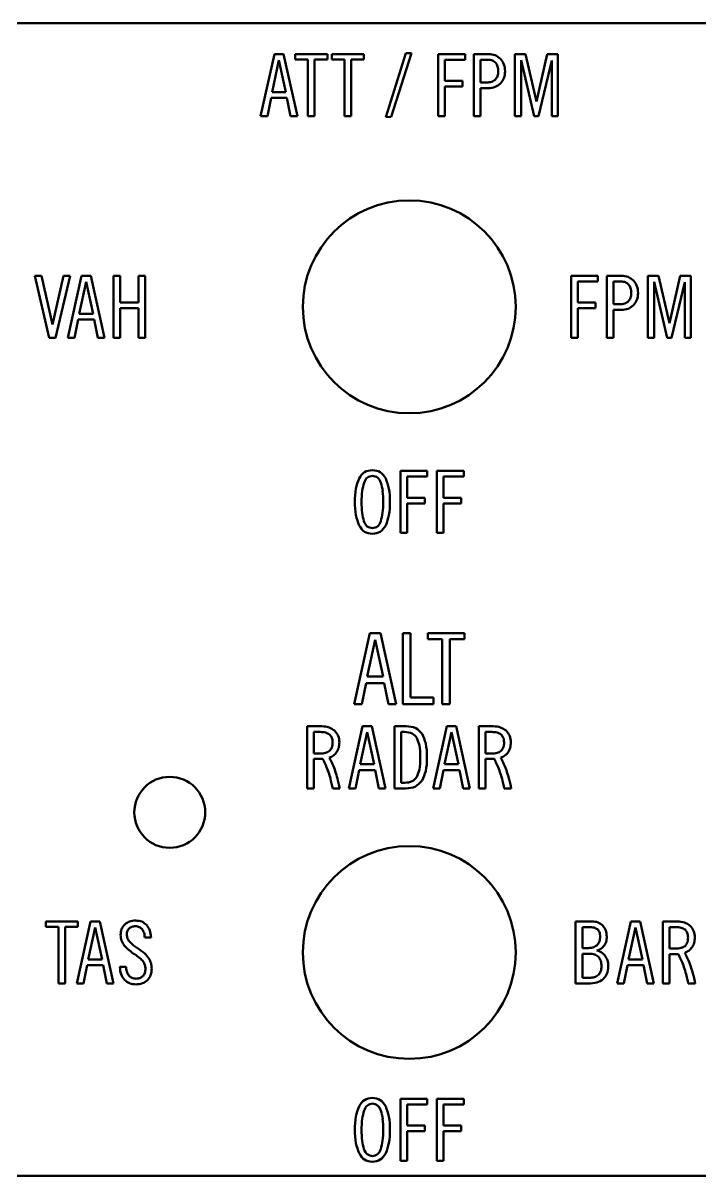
# Model space of a CAD drawing. Header units: millimetres. Extents: x 147 to 290, y 136 to 201.
# Drawn here: x 182.3 to 220.4, y 136.2 to 201.2 of the extents above; entities that cross this region are included whole.
import ezdxf

# ---------------------------------------------------------------- set-up
doc = ezdxf.new("R2010")
doc.units = ezdxf.units.MM
doc.header["$LTSCALE"] = 0.75
doc.layers.add('Visible', color=7, linetype='Continuous', lineweight=50)

msp = doc.modelspace()

# ---------------------------------------------------------------- linework, layer by layer
at = {"layer": 'Visible'}
for p, q in [((279.05, 201.23), (157.55, 201.23)), ((195.673, 195.98), (196.444, 199.48)), ((196.706, 199.145), (196.313, 197.337)), ((196.444, 199.48), (196.967, 199.48)), ((197.098, 197.337), (196.706, 199.145)), ((196.967, 199.48), (197.743, 195.98)), ((197.624, 199.48), (199.432, 199.48)), ((197.624, 199.184), (197.624, 199.48)), ((198.337, 199.184), (197.624, 199.184)), ((198.337, 195.98), (198.337, 199.184)), ((199.432, 199.184), (198.715, 199.184)), ((198.715, 199.184), (198.715, 195.98)), ((199.432, 199.48), (199.432, 199.184)), ((199.677, 199.48), (201.485, 199.48)), ((199.677, 199.184), (199.677, 199.48)), ((200.39, 199.184), (199.677, 199.184)), ((200.39, 195.98), (200.39, 199.184)), ((201.485, 199.184), (200.768, 199.184)), ((200.768, 199.184), (200.768, 195.98)), ((201.485, 199.48), (201.485, 199.184)), ((202.721, 195.932), (203.851, 199.528)), ((204.166, 199.533), (203.037, 195.936)), ((203.851, 199.528), (204.166, 199.533)), ((205.683, 199.48), (207.191, 199.48)), ((205.683, 195.98), (205.683, 199.48)), ((207.191, 199.16), (206.061, 199.16)), ((206.061, 199.16), (206.061, 197.968)), ((207.191, 199.48), (207.191, 199.16)), ((207.688, 195.98), (207.688, 199.48)), ((207.688, 199.48), (208.502, 199.48)), ((208.066, 199.16), (208.066, 197.88)), ((208.493, 199.16), (208.066, 199.16)), ((210.007, 195.98), (210.007, 199.48)), ((210.007, 199.48), (210.609, 199.48)), ((211.093, 195.98), (210.356, 199.131)), ((210.356, 199.131), (210.356, 195.98)), ((210.609, 199.48), (211.224, 196.814)), ((211.224, 196.814), (211.825, 199.48)), ((212.077, 199.126), (211.341, 195.98)), ((211.825, 199.48), (212.426, 199.48)), ((212.077, 195.98), (212.077, 199.126)), ((212.426, 199.48), (212.426, 195.98)), ((206.061, 197.968), (207.046, 197.968)), ((207.05, 197.648), (206.061, 197.648)), ((206.061, 197.648), (206.061, 195.98)), ((207.046, 197.968), (207.05, 197.648)), ((208.066, 197.88), (208.415, 197.88)), ((196.26, 197.017), (196.051, 195.98)), ((197.152, 197.017), (196.26, 197.017)), ((196.313, 197.337), (197.098, 197.337)), ((197.36, 195.98), (197.152, 197.017)), ((208.512, 197.56), (208.066, 197.56)), ((208.066, 197.56), (208.066, 195.98)), ((196.051, 195.98), (195.673, 195.98)), ((197.743, 195.98), (197.36, 195.98)), ((198.715, 195.98), (198.337, 195.98)), ((200.768, 195.98), (200.39, 195.98)), ((203.037, 195.936), (202.721, 195.932)), ((206.061, 195.98), (205.683, 195.98)), ((208.066, 195.98), (207.688, 195.98)), ((210.356, 195.98), (210.007, 195.98)), ((211.341, 195.98), (211.093, 195.98)), ((212.426, 195.98), (212.077, 195.98)), ((183.759, 183.48), (182.935, 186.98)), ((182.935, 186.98), (183.313, 186.98)), ((183.313, 186.98), (183.934, 184.231)), ((183.934, 184.231), (184.554, 186.98)), ((184.937, 186.98), (184.108, 183.48)), ((184.554, 186.98), (184.937, 186.98)), ((184.809, 183.48), (185.579, 186.98)), ((185.841, 186.645), (185.449, 184.837)), ((185.579, 186.98), (186.103, 186.98)), ((186.234, 184.837), (185.841, 186.645)), ((186.103, 186.98), (186.879, 183.48)), ((187.376, 183.48), (187.376, 186.98)), ((187.376, 186.98), (187.754, 186.98)), ((187.754, 186.98), (187.754, 185.472)), ((188.781, 185.468), (188.786, 186.98)), ((188.786, 186.98), (189.164, 186.98)), ((189.164, 186.98), (189.164, 183.48)), ((213.178, 186.98), (214.686, 186.98)), ((213.178, 183.48), (213.178, 186.98)), ((214.686, 186.66), (213.556, 186.66)), ((213.556, 186.66), (213.556, 185.468)), ((214.686, 186.98), (214.686, 186.66)), ((215.183, 183.48), (215.183, 186.98)), ((215.183, 186.98), (215.997, 186.98)), ((215.561, 186.66), (215.561, 185.38)), ((215.987, 186.66), (215.561, 186.66)), ((217.502, 183.48), (217.502, 186.98)), ((217.502, 186.98), (218.103, 186.98)), ((218.588, 183.48), (217.851, 186.631)), ((217.851, 186.631), (217.851, 183.48)), ((218.103, 186.98), (218.719, 184.314)), ((218.719, 184.314), (219.32, 186.98)), ((219.572, 186.626), (218.835, 183.48)), ((219.32, 186.98), (219.921, 186.98)), ((219.572, 183.48), (219.572, 186.626)), ((219.921, 186.98), (219.921, 183.48)), ((187.754, 185.472), (188.781, 185.468)), ((213.556, 185.468), (214.54, 185.468)), ((214.54, 185.468), (214.545, 185.148)), ((215.561, 185.38), (215.91, 185.38)), ((185.449, 184.837), (186.234, 184.837)), ((187.758, 185.148), (187.754, 183.48)), ((188.786, 185.148), (187.758, 185.148)), ((188.786, 183.48), (188.786, 185.148)), ((214.545, 185.148), (213.556, 185.148)), ((213.556, 185.148), (213.556, 183.48)), ((216.007, 185.06), (215.561, 185.06)), ((215.561, 185.06), (215.561, 183.48)), ((185.395, 184.517), (185.187, 183.48)), ((186.287, 184.517), (185.395, 184.517)), ((186.496, 183.48), (186.287, 184.517)), ((184.108, 183.48), (183.759, 183.48)), ((185.187, 183.48), (184.809, 183.48)), ((186.879, 183.48), (186.496, 183.48)), ((187.754, 183.48), (187.376, 183.48)), ((189.164, 183.48), (188.786, 183.48)), ((213.556, 183.48), (213.178, 183.48)), ((215.561, 183.48), (215.183, 183.48)), ((217.851, 183.48), (217.502, 183.48)), ((218.835, 183.48), (218.588, 183.48)), ((219.921, 183.48), (219.572, 183.48)), ((203.555, 175.98), (205.063, 175.98)), ((203.555, 172.48), (203.555, 175.98)), ((205.063, 175.66), (203.933, 175.66)), ((203.933, 175.66), (203.933, 174.468)), ((205.063, 175.98), (205.063, 175.66)), ((205.608, 175.98), (207.116, 175.98)), ((205.608, 172.48), (205.608, 175.98)), ((207.116, 175.66), (205.986, 175.66)), ((205.986, 175.66), (205.986, 174.468)), ((207.116, 175.98), (207.116, 175.66)), ((203.933, 174.468), (204.917, 174.468)), ((204.917, 174.468), (204.922, 174.148)), ((205.986, 174.468), (206.97, 174.468)), ((206.97, 174.468), (206.975, 174.148)), ((204.922, 174.148), (203.933, 174.148)), ((203.933, 174.148), (203.933, 172.48)), ((206.975, 174.148), (205.986, 174.148)), ((205.986, 174.148), (205.986, 172.48)), ((203.933, 172.48), (203.555, 172.48)), ((205.986, 172.48), (205.608, 172.48)), ((200.942, 162.83), (201.823, 166.83)), ((202.122, 166.448), (201.673, 164.381)), ((201.823, 166.83), (202.421, 166.83)), ((202.57, 164.381), (202.122, 166.448)), ((202.421, 166.83), (203.307, 162.83)), ((203.684, 162.83), (203.684, 166.83)), ((203.684, 166.83), (204.116, 166.83)), ((204.116, 166.83), (204.116, 163.196)), ((205.091, 166.83), (207.158, 166.83)), ((205.091, 166.492), (205.091, 166.83)), ((205.906, 166.492), (205.091, 166.492)), ((205.906, 162.83), (205.906, 166.492)), ((207.158, 166.492), (206.338, 166.492)), ((206.338, 166.492), (206.338, 162.83)), ((207.158, 166.83), (207.158, 166.492)), ((201.612, 164.016), (201.374, 162.83)), ((202.631, 164.016), (201.612, 164.016)), ((201.673, 164.381), (202.57, 164.381)), ((202.87, 162.83), (202.631, 164.016)), ((204.116, 163.196), (205.418, 163.196)), ((205.418, 163.196), (205.418, 162.83)), ((201.374, 162.83), (200.942, 162.83)), ((203.307, 162.83), (202.87, 162.83)), ((205.418, 162.83), (203.684, 162.83)), ((206.338, 162.83), (205.906, 162.83)), ((198.3, 158.08), (198.3, 161.58)), ((198.3, 161.58), (199.12, 161.58)), ((198.679, 161.26), (198.679, 160.048)), ((199.028, 161.26), (198.679, 161.26)), ((200.644, 158.08), (201.415, 161.58)), ((201.677, 161.245), (201.284, 159.437)), ((201.415, 161.58), (201.939, 161.58)), ((202.069, 159.437), (201.677, 161.245)), ((201.939, 161.58), (202.714, 158.08)), ((203.211, 158.08), (203.211, 161.58)), ((203.211, 161.58), (203.87, 161.58)), ((203.589, 161.26), (203.589, 158.4)), ((203.783, 161.26), (203.589, 161.26)), ((205.4, 158.08), (206.171, 161.58)), ((206.432, 161.245), (206.04, 159.437)), ((206.171, 161.58), (206.694, 161.58)), ((206.825, 159.437), (206.432, 161.245)), ((206.694, 161.58), (207.47, 158.08)), ((207.967, 158.08), (207.967, 161.58)), ((207.967, 161.58), (208.786, 161.58)), ((208.345, 161.26), (208.345, 160.048)), ((208.694, 161.26), (208.345, 161.26)), ((198.679, 160.048), (199.008, 160.048)), ((208.345, 160.048), (208.674, 160.048)), ((199.173, 159.738), (198.679, 159.743)), ((198.679, 159.743), (198.679, 158.08)), ((199.197, 159.692), (199.173, 159.738)), ((199.541, 159.815), (199.566, 159.767)), ((201.284, 159.437), (202.069, 159.437)), ((204.665, 159.752), (204.665, 159.883)), ((205.043, 159.864), (205.043, 159.786)), ((206.04, 159.437), (206.825, 159.437)), ((208.839, 159.738), (208.345, 159.743)), ((208.345, 159.743), (208.345, 158.08)), ((208.863, 159.692), (208.839, 159.738)), ((209.208, 159.815), (209.232, 159.767)), ((201.231, 159.117), (201.022, 158.08)), ((202.123, 159.117), (201.231, 159.117)), ((202.331, 158.08), (202.123, 159.117)), ((205.986, 159.117), (205.778, 158.08)), ((206.878, 159.117), (205.986, 159.117)), ((207.087, 158.08), (206.878, 159.117)), ((198.679, 158.08), (198.3, 158.08)), ((199.735, 158.08), (199.709, 158.204)), ((200.133, 158.08), (199.735, 158.08)), ((200.104, 158.211), (200.133, 158.08)), ((201.022, 158.08), (200.644, 158.08)), ((202.714, 158.08), (202.331, 158.08)), ((203.841, 158.08), (203.211, 158.08)), ((203.589, 158.4), (203.778, 158.4)), ((205.778, 158.08), (205.4, 158.08)), ((207.47, 158.08), (207.087, 158.08)), ((208.345, 158.08), (207.967, 158.08)), ((209.402, 158.08), (209.375, 158.204)), ((209.799, 158.08), (209.402, 158.08)), ((209.77, 158.211), (209.799, 158.08)), ((183.568, 150.58), (185.377, 150.58)), ((183.568, 150.284), (183.568, 150.58)), ((184.281, 150.284), (183.568, 150.284)), ((184.281, 147.08), (184.281, 150.284)), ((185.377, 150.284), (184.659, 150.284)), ((184.659, 150.284), (184.659, 147.08)), ((185.316, 147.08), (186.087, 150.58)), ((185.377, 150.58), (185.377, 150.284)), ((186.349, 150.245), (185.956, 148.437)), ((186.087, 150.58), (186.61, 150.58)), ((186.741, 148.437), (186.349, 150.245)), ((186.61, 150.58), (187.386, 147.08)), ((213.426, 147.08), (213.426, 150.58)), ((213.426, 150.58), (214.347, 150.58)), ((213.804, 150.26), (213.804, 149.077)), ((214.182, 150.26), (213.804, 150.26)), ((215.77, 147.08), (216.541, 150.58)), ((216.803, 150.245), (216.41, 148.437)), ((216.541, 150.58), (217.064, 150.58)), ((217.195, 148.437), (216.803, 150.245)), ((217.064, 150.58), (217.84, 147.08)), ((218.337, 147.08), (218.337, 150.58)), ((218.337, 150.58), (219.156, 150.58)), ((218.715, 150.26), (218.715, 149.048)), ((219.064, 150.26), (218.715, 150.26)), ((189.492, 149.678), (189.138, 149.678)), ((213.804, 149.077), (214.061, 149.077)), ((218.715, 149.048), (219.045, 149.048)), ((185.956, 148.437), (186.741, 148.437)), ((213.804, 148.757), (213.804, 147.4)), ((214.182, 148.757), (213.804, 148.757)), ((216.41, 148.437), (217.195, 148.437)), ((219.21, 148.738), (218.715, 148.743)), ((218.715, 148.743), (218.715, 147.08)), ((219.234, 148.692), (219.21, 148.738)), ((219.578, 148.815), (219.602, 148.767)), ((185.903, 148.117), (185.694, 147.08)), ((186.795, 148.117), (185.903, 148.117)), ((187.003, 147.08), (186.795, 148.117)), ((187.737, 148.02), (188.086, 148.02)), ((216.357, 148.117), (216.148, 147.08)), ((217.249, 148.117), (216.357, 148.117)), ((217.457, 147.08), (217.249, 148.117)), ((184.659, 147.08), (184.281, 147.08)), ((185.694, 147.08), (185.316, 147.08)), ((187.386, 147.08), (187.003, 147.08)), ((214.139, 147.08), (213.426, 147.08)), ((213.804, 147.4), (214.192, 147.4)), ((216.148, 147.08), (215.77, 147.08)), ((217.84, 147.08), (217.457, 147.08)), ((218.715, 147.08), (218.337, 147.08)), ((219.772, 147.08), (219.745, 147.204)), ((220.169, 147.08), (219.772, 147.08)), ((220.14, 147.211), (220.169, 147.08)), ((203.555, 140.58), (205.063, 140.58)), ((203.555, 137.08), (203.555, 140.58)), ((205.063, 140.58), (205.063, 140.26)), ((205.608, 140.58), (207.116, 140.58)), ((205.608, 137.08), (205.608, 140.58)), ((207.116, 140.58), (207.116, 140.26)), ((205.063, 140.26), (203.933, 140.26)), ((203.933, 140.26), (203.933, 139.068)), ((207.116, 140.26), (205.986, 140.26)), ((205.986, 140.26), (205.986, 139.068)), ((203.933, 139.068), (204.917, 139.068)), ((204.922, 138.748), (203.933, 138.748)), ((203.933, 138.748), (203.933, 137.08)), ((204.917, 139.068), (204.922, 138.748)), ((205.986, 139.068), (206.97, 139.068)), ((206.975, 138.748), (205.986, 138.748)), ((205.986, 138.748), (205.986, 137.08)), ((206.97, 139.068), (206.975, 138.748)), ((203.933, 137.08), (203.555, 137.08)), ((205.986, 137.08), (205.608, 137.08)), ((157.55, 136.23), (279.05, 136.23))]:
    msp.add_line(p, q, dxfattribs=at)
at = {"layer": 'Visible', "extrusion": (0, 0, -1)}
for centre, radius in [((-204.05, 185.23), 6), ((-190.55, 156.73), 2), ((-204.05, 148.83), 6)]:
    msp.add_circle(centre, radius, dxfattribs=at)
at = {"layer": 'Visible'}
for centre, radius, start, end in [((200.186, 174.579), 2.379, 6.50127, 18.05293), ((197.592, 174.266), 4.991, 359.58742, 6.69757), ((196.881, 158.488), 2.61, 24.68317, 27.46766), ((208.149, 163.717), 9.812, 204.94883, 205.90483), ((196.162, 157.89), 3.516, 23.33042, 25.98146), ((196.05, 157.87), 3.627, 16.5721, 22.92157), ((190.826, 155.413), 9.764, 25.70736, 26.48338), ((197.523, 158.428), 2.423, 22.00427, 26.08425), ((195.602, 157.622), 4.506, 17.04586, 22.35138), ((206.546, 158.487), 2.612, 24.68436, 27.46671), ((217.813, 163.716), 9.81, 204.94863, 205.90484), ((205.829, 157.89), 3.515, 23.33004, 25.98185), ((205.716, 157.869), 3.627, 16.5725, 22.92134), ((200.503, 155.418), 9.753, 25.70689, 26.48384), ((207.189, 158.428), 2.422, 22.00354, 26.08481), ((205.269, 157.622), 4.505, 17.04556, 22.35153), ((191.478, 156.457), 8.413, 14.13624, 16.91198), ((192.308, 156.562), 7.966, 14.32424, 17.38736), ((201.143, 156.457), 8.414, 14.13632, 16.91182), ((201.975, 156.563), 7.964, 14.32393, 17.38767), ((189.919, 156.054), 10.023, 12.38671, 14.19489), ((188.745, 155.649), 11.644, 12.71251, 14.34413), ((199.59, 156.055), 10.018, 12.38641, 14.1954), ((198.417, 155.65), 11.638, 12.7121, 14.34453), ((189.949, 150.941), 2.607, 221.09836, 238.09014), ((189.906, 150.982), 2.239, 224.50865, 238.48997), ((187.029, 146.345), 2.839, 49.77984, 57.0939), ((188.074, 147.564), 1.233, 37.57383, 50.26441), ((216.918, 147.488), 2.61, 24.68289, 27.46697), ((228.195, 152.721), 9.822, 204.94971, 205.90469), ((216.2, 146.89), 3.516, 23.33008, 25.98172), ((216.087, 146.87), 3.627, 16.57226, 22.92141), ((210.852, 144.408), 9.776, 25.70792, 26.48305), ((217.559, 147.427), 2.424, 22.00475, 26.08416), ((215.638, 146.622), 4.506, 17.04621, 22.3509), ((211.514, 145.457), 8.414, 14.13632, 16.91182), ((212.343, 145.562), 7.968, 14.32455, 17.38705), ((209.955, 145.054), 10.023, 12.38663, 14.19476), ((208.776, 144.647), 11.65, 12.71296, 14.34367), ((200.186, 139.179), 2.379, 6.50126, 18.05294), ((197.592, 138.866), 4.991, 359.58753, 6.69746)]:
    msp.add_arc(centre, radius, start, end, dxfattribs=at)
for points, knots in [([(208.919, 198.99), (208.861, 199.04), (208.738, 199.144), (208.577, 199.154), (208.493, 199.16)], [-0.04699547, -0.04699547, -0.04699547, -0.04699547, -0.02460658, 0, 0, 0, 0]), ([(208.502, 199.48), (208.636, 199.471), (208.893, 199.454), (209.091, 199.291), (209.186, 199.213)], [-0.0750279, -0.0750279, -0.0750279, -0.0750279, -0.03579757, 0, 0, 0, 0]), ([(209.065, 198.52), (209.061, 198.612), (209.054, 198.782), (208.962, 198.925), (208.919, 198.99)], [-0.05001981, -0.05001981, -0.05001981, -0.05001981, -0.02299092, 0, 0, 0, 0]), ([(209.186, 199.213), (209.262, 199.113), (209.421, 198.905), (209.439, 198.642), (209.448, 198.506)], [-0.07696681, -0.07696681, -0.07696681, -0.07696681, -0.04004666, 0, 0, 0, 0]), ([(208.9, 198.035), (208.948, 198.1), (209.054, 198.243), (209.061, 198.422), (209.065, 198.52)], [-0.05226856, -0.05226856, -0.05226856, -0.05226856, -0.02865648, 0, 0, 0, 0]), ([(209.448, 198.506), (209.438, 198.374), (209.421, 198.121), (209.266, 197.919), (209.191, 197.822)], [-0.0744814, -0.0744814, -0.0744814, -0.0744814, -0.03600862, 0, 0, 0, 0]), ([(208.415, 197.88), (208.512, 197.884), (208.689, 197.89), (208.834, 197.99), (208.9, 198.035)], [-0.05183232, -0.05183232, -0.05183232, -0.05183232, -0.02344978, 0, 0, 0, 0]), ([(209.191, 197.822), (209.095, 197.746), (208.896, 197.588), (208.643, 197.57), (208.512, 197.56)], [-0.07427338, -0.07427338, -0.07427338, -0.07427338, -0.03837379, 0, 0, 0, 0]), ([(216.414, 186.49), (216.355, 186.54), (216.233, 186.644), (216.072, 186.654), (215.987, 186.66)], [-0.04699548, -0.04699548, -0.04699548, -0.04699548, -0.02460658, 0, 0, 0, 0]), ([(215.997, 186.98), (216.131, 186.971), (216.388, 186.954), (216.586, 186.791), (216.681, 186.713)], [-0.07502798, -0.07502798, -0.07502798, -0.07502798, -0.03579761, 0, 0, 0, 0]), ([(216.681, 186.713), (216.757, 186.613), (216.916, 186.405), (216.933, 186.142), (216.942, 186.006)], [-0.07696681, -0.07696681, -0.07696681, -0.07696681, -0.04004666, 0, 0, 0, 0]), ([(216.395, 185.535), (216.443, 185.6), (216.549, 185.743), (216.556, 185.922), (216.559, 186.02)], [-0.05226856, -0.05226856, -0.05226856, -0.05226856, -0.02865652, 0, 0, 0, 0]), ([(216.559, 186.02), (216.556, 186.112), (216.548, 186.282), (216.456, 186.425), (216.414, 186.49)], [-0.05001977, -0.05001977, -0.05001977, -0.05001977, -0.0229909, 0, 0, 0, 0]), ([(216.942, 186.006), (216.933, 185.874), (216.915, 185.621), (216.76, 185.419), (216.685, 185.322)], [-0.07448147, -0.07448147, -0.07448147, -0.07448147, -0.03600869, 0, 0, 0, 0]), ([(215.91, 185.38), (216.007, 185.384), (216.184, 185.39), (216.329, 185.49), (216.395, 185.535)], [-0.05183232, -0.05183232, -0.05183232, -0.05183232, -0.02344978, 0, 0, 0, 0]), ([(216.685, 185.322), (216.59, 185.246), (216.391, 185.088), (216.138, 185.07), (216.007, 185.06)], [-0.07427335, -0.07427335, -0.07427335, -0.07427335, -0.0383738, 0, 0, 0, 0]), ([(200.984, 174.23), (200.988, 174.484), (200.995, 174.938), (201.152, 175.362), (201.221, 175.549)], [-0.1348327, -0.1348327, -0.1348327, -0.1348327, -0.0592183, 0, 0, 0, 0]), ([(201.221, 175.549), (201.311, 175.689), (201.487, 175.965), (201.812, 176.007), (201.972, 176.028)], [-0.09334986, -0.09334986, -0.09334986, -0.09334986, -0.04606697, 0, 0, 0, 0]), ([(201.972, 175.709), (201.868, 175.688), (201.643, 175.644), (201.551, 175.43), (201.502, 175.316)], [-0.06492487, -0.06492487, -0.06492487, -0.06492487, -0.03480062, 0, 0, 0, 0]), ([(201.972, 176.028), (202.13, 176.007), (202.452, 175.964), (202.629, 175.692), (202.719, 175.553)], [-0.09253621, -0.09253621, -0.09253621, -0.09253621, -0.04708584, 0, 0, 0, 0]), ([(202.448, 175.316), (202.397, 175.43), (202.303, 175.643), (202.077, 175.688), (201.972, 175.709)], [-0.06523452, -0.06523452, -0.06523452, -0.06523452, -0.0302388, 0, 0, 0, 0]), ([(202.719, 175.553), (202.789, 175.364), (202.948, 174.938), (202.957, 174.483), (202.961, 174.23)], [-0.1353984, -0.1353984, -0.1353984, -0.1353984, -0.0752616, 0, 0, 0, 0]), ([(201.502, 175.316), (201.461, 175.16), (201.368, 174.804), (201.364, 174.437), (201.362, 174.23)], [-0.1098551, -0.1098551, -0.1098551, -0.1098551, -0.0616653, 0, 0, 0, 0]), ([(201.226, 172.907), (201.155, 173.096), (200.997, 173.522), (200.988, 173.977), (200.984, 174.23)], [-0.1353985, -0.1353985, -0.1353985, -0.1353985, -0.0752617, 0, 0, 0, 0]), ([(201.362, 174.23), (201.364, 174.022), (201.367, 173.654), (201.458, 173.298), (201.497, 173.144)], [-0.1097804, -0.1097804, -0.1097804, -0.1097804, -0.0476378, 0, 0, 0, 0]), ([(202.443, 173.144), (202.484, 173.3), (202.577, 173.656), (202.581, 174.023), (202.583, 174.23)], [-0.1098551, -0.1098551, -0.1098551, -0.1098551, -0.0616653, 0, 0, 0, 0]), ([(202.961, 174.23), (202.957, 173.978), (202.948, 173.525), (202.793, 173.1), (202.724, 172.911)], [-0.1348018, -0.1348018, -0.1348018, -0.1348018, -0.0599122, 0, 0, 0, 0]), ([(201.972, 172.432), (201.813, 172.452), (201.49, 172.493), (201.314, 172.768), (201.226, 172.907)], [-0.09268887, -0.09268887, -0.09268887, -0.09268887, -0.04677038, 0, 0, 0, 0]), ([(201.497, 173.144), (201.547, 173.03), (201.64, 172.815), (201.867, 172.772), (201.972, 172.751)], [-0.06533356, -0.06533356, -0.06533356, -0.06533356, -0.03046818, 0, 0, 0, 0]), ([(201.972, 172.751), (202.076, 172.772), (202.3, 172.818), (202.393, 173.03), (202.443, 173.144)], [-0.06482556, -0.06482556, -0.06482556, -0.06482556, -0.0349304, 0, 0, 0, 0]), ([(202.724, 172.911), (202.633, 172.771), (202.456, 172.496), (202.132, 172.453), (201.972, 172.432)], [-0.09327338, -0.09327338, -0.09327338, -0.09327338, -0.04583297, 0, 0, 0, 0]), ([(199.556, 161.119), (199.484, 161.16), (199.321, 161.253), (199.132, 161.257), (199.028, 161.26)], [-0.05541881, -0.05541881, -0.05541881, -0.05541881, -0.03086213, 0, 0, 0, 0]), ([(199.12, 161.58), (199.259, 161.572), (199.523, 161.558), (199.74, 161.408), (199.842, 161.338)], [-0.07753131, -0.07753131, -0.07753131, -0.07753131, -0.03648256, 0, 0, 0, 0]), ([(199.842, 161.338), (199.92, 161.245), (200.082, 161.05), (200.1, 160.796), (200.109, 160.664)], [-0.07414928, -0.07414928, -0.07414928, -0.07414928, -0.03875277, 0, 0, 0, 0]), ([(204.481, 160.926), (204.399, 161.023), (204.219, 161.237), (203.937, 161.252), (203.783, 161.26)], [-0.0805557, -0.0805557, -0.0805557, -0.0805557, -0.04394696, 0, 0, 0, 0]), ([(203.87, 161.58), (204.062, 161.568), (204.42, 161.544), (204.657, 161.278), (204.767, 161.153)], [-0.1029516, -0.1029516, -0.1029516, -0.1029516, -0.0479772, 0, 0, 0, 0]), ([(209.222, 161.119), (209.15, 161.16), (208.987, 161.253), (208.799, 161.257), (208.694, 161.26)], [-0.05541881, -0.05541881, -0.05541881, -0.05541881, -0.03086212, 0, 0, 0, 0]), ([(208.786, 161.58), (208.926, 161.572), (209.19, 161.558), (209.406, 161.408), (209.508, 161.338)], [-0.07753131, -0.07753131, -0.07753131, -0.07753131, -0.03648255, 0, 0, 0, 0]), ([(209.508, 161.338), (209.586, 161.245), (209.749, 161.05), (209.766, 160.796), (209.775, 160.664)], [-0.07414933, -0.07414933, -0.07414933, -0.07414933, -0.03875276, 0, 0, 0, 0]), ([(199.726, 160.678), (199.721, 160.769), (199.714, 160.936), (199.605, 161.062), (199.556, 161.119)], [-0.04848982, -0.04848982, -0.04848982, -0.04848982, -0.02209071, 0, 0, 0, 0]), ([(199.556, 160.189), (199.605, 160.251), (199.718, 160.393), (199.723, 160.576), (199.726, 160.678)], [-0.05304789, -0.05304789, -0.05304789, -0.05304789, -0.02975334, 0, 0, 0, 0]), ([(200.109, 160.664), (200.103, 160.564), (200.092, 160.371), (199.999, 160.202), (199.953, 160.121)], [-0.05712672, -0.05712672, -0.05712672, -0.05712672, -0.0275432, 0, 0, 0, 0]), ([(204.665, 159.883), (204.664, 160.092), (204.662, 160.451), (204.535, 160.785), (204.481, 160.926)], [-0.1065834, -0.1065834, -0.1065834, -0.1065834, -0.0447254, 0, 0, 0, 0]), ([(204.767, 161.153), (204.847, 160.977), (205.033, 160.569), (205.04, 160.119), (205.043, 159.864)], [-0.133117, -0.133117, -0.133117, -0.133117, -0.0754554, 0, 0, 0, 0]), ([(209.392, 160.678), (209.388, 160.769), (209.38, 160.936), (209.272, 161.062), (209.222, 161.119)], [-0.04848985, -0.04848985, -0.04848985, -0.04848985, -0.02209074, 0, 0, 0, 0]), ([(209.222, 160.189), (209.271, 160.251), (209.384, 160.393), (209.389, 160.576), (209.392, 160.678)], [-0.05304792, -0.05304792, -0.05304792, -0.05304792, -0.02975334, 0, 0, 0, 0]), ([(209.775, 160.664), (209.769, 160.564), (209.759, 160.371), (209.665, 160.202), (209.62, 160.121)], [-0.05712672, -0.05712672, -0.05712672, -0.05712672, -0.0275432, 0, 0, 0, 0]), ([(199.008, 160.048), (199.12, 160.05), (199.315, 160.053), (199.484, 160.148), (199.556, 160.189)], [-0.05734601, -0.05734601, -0.05734601, -0.05734601, -0.02455669, 0, 0, 0, 0]), ([(199.953, 160.121), (199.897, 160.051), (199.785, 159.914), (199.622, 159.848), (199.541, 159.815)], [-0.05203495, -0.05203495, -0.05203495, -0.05203495, -0.02563587, 0, 0, 0, 0]), ([(208.674, 160.048), (208.786, 160.05), (208.981, 160.053), (209.15, 160.148), (209.222, 160.189)], [-0.05734601, -0.05734601, -0.05734601, -0.05734601, -0.02455665, 0, 0, 0, 0]), ([(209.62, 160.121), (209.563, 160.051), (209.452, 159.914), (209.288, 159.848), (209.208, 159.815)], [-0.05203508, -0.05203508, -0.05203508, -0.05203508, -0.02563586, 0, 0, 0, 0]), ([(199.624, 159.648), (199.636, 159.624), (199.661, 159.572), (199.686, 159.52), (199.699, 159.493)], [-0.01723643, -0.01723643, -0.01723643, -0.01723643, -0.00902469, 0, 0, 0, 0]), ([(204.476, 158.725), (204.531, 158.863), (204.661, 159.192), (204.664, 159.547), (204.665, 159.752)], [-0.1052859, -0.1052859, -0.1052859, -0.1052859, -0.0610213, 0, 0, 0, 0]), ([(205.043, 159.786), (205.039, 159.539), (205.03, 159.099), (204.851, 158.698), (204.772, 158.521)], [-0.13057, -0.13057, -0.13057, -0.13057, -0.0574187, 0, 0, 0, 0]), ([(209.29, 159.648), (209.302, 159.624), (209.327, 159.572), (209.352, 159.52), (209.365, 159.493)], [-0.0172364, -0.0172364, -0.0172364, -0.0172364, -0.00902467, 0, 0, 0, 0]), ([(203.778, 158.4), (203.931, 158.408), (204.21, 158.422), (204.393, 158.63), (204.476, 158.725)], [-0.07995697, -0.07995697, -0.07995697, -0.07995697, -0.03629369, 0, 0, 0, 0]), ([(204.772, 158.521), (204.657, 158.393), (204.411, 158.117), (204.04, 158.093), (203.841, 158.08)], [-0.1067641, -0.1067641, -0.1067641, -0.1067641, -0.0570661, 0, 0, 0, 0]), ([(187.776, 149.804), (187.784, 149.921), (187.8, 150.146), (187.942, 150.321), (188.011, 150.405)], [-0.06592894, -0.06592894, -0.06592894, -0.06592894, -0.03173217, 0, 0, 0, 0]), ([(188.011, 150.405), (188.096, 150.47), (188.279, 150.609), (188.508, 150.622), (188.629, 150.628)], [-0.0671165, -0.0671165, -0.0671165, -0.0671165, -0.03554365, 0, 0, 0, 0]), ([(188.261, 150.187), (188.221, 150.141), (188.138, 150.044), (188.13, 149.915), (188.125, 149.848)], [-0.03743718, -0.03743718, -0.03743718, -0.03743718, -0.01968526, 0, 0, 0, 0]), ([(188.615, 150.309), (188.547, 150.305), (188.417, 150.297), (188.311, 150.223), (188.261, 150.187)], [-0.03806899, -0.03806899, -0.03806899, -0.03806899, -0.01808389, 0, 0, 0, 0]), ([(188.993, 150.134), (188.941, 150.185), (188.836, 150.288), (188.69, 150.302), (188.615, 150.309)], [-0.0428181, -0.0428181, -0.0428181, -0.0428181, -0.02177127, 0, 0, 0, 0]), ([(188.629, 150.628), (188.749, 150.62), (188.98, 150.603), (189.156, 150.453), (189.24, 150.381)], [-0.06744468, -0.06744468, -0.06744468, -0.06744468, -0.03247583, 0, 0, 0, 0]), ([(189.24, 150.381), (189.309, 150.282), (189.456, 150.071), (189.48, 149.815), (189.492, 149.678)], [-0.07581333, -0.07581333, -0.07581333, -0.07581333, -0.04029107, 0, 0, 0, 0]), ([(214.658, 150.139), (214.594, 150.174), (214.447, 150.256), (214.279, 150.258), (214.182, 150.26)], [-0.04969432, -0.04969432, -0.04969432, -0.04969432, -0.02827912, 0, 0, 0, 0]), ([(214.347, 150.58), (214.465, 150.572), (214.692, 150.557), (214.869, 150.415), (214.953, 150.347)], [-0.06631231, -0.06631231, -0.06631231, -0.06631231, -0.03176434, 0, 0, 0, 0]), ([(214.953, 150.347), (215.02, 150.259), (215.159, 150.074), (215.173, 149.843), (215.181, 149.722)], [-0.06786987, -0.06786987, -0.06786987, -0.06786987, -0.03548439, 0, 0, 0, 0]), ([(219.592, 150.119), (219.52, 150.16), (219.357, 150.253), (219.169, 150.257), (219.064, 150.26)], [-0.05541887, -0.05541887, -0.05541887, -0.05541887, -0.03086211, 0, 0, 0, 0]), ([(219.156, 150.58), (219.296, 150.572), (219.56, 150.558), (219.777, 150.408), (219.878, 150.338)], [-0.07753125, -0.07753125, -0.07753125, -0.07753125, -0.03648255, 0, 0, 0, 0]), ([(219.878, 150.338), (219.956, 150.245), (220.119, 150.05), (220.136, 149.796), (220.145, 149.664)], [-0.07414931, -0.07414931, -0.07414931, -0.07414931, -0.03875275, 0, 0, 0, 0]), ([(187.985, 149.227), (187.924, 149.314), (187.802, 149.488), (187.785, 149.699), (187.776, 149.804)], [-0.06232271, -0.06232271, -0.06232271, -0.06232271, -0.03110102, 0, 0, 0, 0]), ([(188.125, 149.848), (188.133, 149.767), (188.149, 149.602), (188.256, 149.476), (188.309, 149.412)], [-0.04836273, -0.04836273, -0.04836273, -0.04836273, -0.02440486, 0, 0, 0, 0]), ([(189.138, 149.678), (189.133, 149.766), (189.122, 149.93), (189.034, 150.069), (188.993, 150.134)], [-0.04851367, -0.04851367, -0.04851367, -0.04851367, -0.02276975, 0, 0, 0, 0]), ([(214.624, 149.227), (214.676, 149.291), (214.793, 149.435), (214.8, 149.623), (214.803, 149.727)], [-0.05436848, -0.05436848, -0.05436848, -0.05436848, -0.03026819, 0, 0, 0, 0]), ([(214.803, 149.727), (214.8, 149.812), (214.795, 149.966), (214.7, 150.086), (214.658, 150.139)], [-0.04473437, -0.04473437, -0.04473437, -0.04473437, -0.01986537, 0, 0, 0, 0]), ([(215.181, 149.722), (215.176, 149.623), (215.168, 149.437), (215.071, 149.278), (215.026, 149.203)], [-0.05491367, -0.05491367, -0.05491367, -0.05491367, -0.02569053, 0, 0, 0, 0]), ([(219.762, 149.678), (219.758, 149.769), (219.75, 149.936), (219.642, 150.062), (219.592, 150.119)], [-0.0484898, -0.0484898, -0.0484898, -0.0484898, -0.02209071, 0, 0, 0, 0]), ([(219.592, 149.189), (219.642, 149.251), (219.754, 149.393), (219.759, 149.576), (219.762, 149.678)], [-0.05304788, -0.05304788, -0.05304788, -0.05304788, -0.02975334, 0, 0, 0, 0]), ([(220.145, 149.664), (220.14, 149.564), (220.129, 149.371), (220.035, 149.202), (219.99, 149.121)], [-0.05712675, -0.05712675, -0.05712675, -0.05712675, -0.0275432, 0, 0, 0, 0]), ([(188.736, 149.072), (188.878, 148.98), (189.123, 148.821), (189.301, 148.591), (189.376, 148.495)], [-0.08667673, -0.08667673, -0.08667673, -0.08667673, -0.03618832, 0, 0, 0, 0]), ([(214.061, 149.077), (214.175, 149.079), (214.376, 149.083), (214.549, 149.184), (214.624, 149.227)], [-0.05905495, -0.05905495, -0.05905495, -0.05905495, -0.02563672, 0, 0, 0, 0]), ([(215.026, 149.203), (214.972, 149.142), (214.862, 149.02), (214.707, 148.964), (214.628, 148.937)], [-0.04855069, -0.04855069, -0.04855069, -0.04855069, -0.02446291, 0, 0, 0, 0]), ([(214.628, 148.937), (214.714, 148.911), (214.888, 148.86), (215.012, 148.727), (215.074, 148.66)], [-0.05331942, -0.05331942, -0.05331942, -0.05331942, -0.02703322, 0, 0, 0, 0]), ([(219.045, 149.048), (219.156, 149.05), (219.351, 149.053), (219.52, 149.148), (219.592, 149.189)], [-0.05734606, -0.05734606, -0.05734606, -0.05734606, -0.02455676, 0, 0, 0, 0]), ([(219.99, 149.121), (219.933, 149.051), (219.822, 148.914), (219.658, 148.848), (219.578, 148.815)], [-0.05203499, -0.05203499, -0.05203499, -0.05203499, -0.02563586, 0, 0, 0, 0]), ([(189.182, 147.909), (189.176, 147.982), (189.165, 148.128), (189.089, 148.253), (189.051, 148.316)], [-0.04331297, -0.04331297, -0.04331297, -0.04331297, -0.02173379, 0, 0, 0, 0]), ([(189.376, 148.495), (189.421, 148.404), (189.511, 148.224), (189.524, 148.023), (189.531, 147.923)], [-0.05978812, -0.05978812, -0.05978812, -0.05978812, -0.02958355, 0, 0, 0, 0]), ([(214.711, 148.583), (214.641, 148.634), (214.485, 148.747), (214.29, 148.754), (214.182, 148.757)], [-0.05678612, -0.05678612, -0.05678612, -0.05678612, -0.03145021, 0, 0, 0, 0]), ([(214.881, 148.045), (214.877, 148.155), (214.872, 148.351), (214.76, 148.512), (214.711, 148.583)], [-0.05751362, -0.05751362, -0.05751362, -0.05751362, -0.02535939, 0, 0, 0, 0]), ([(215.074, 148.66), (215.13, 148.574), (215.248, 148.39), (215.258, 148.171), (215.264, 148.054)], [-0.06447216, -0.06447216, -0.06447216, -0.06447216, -0.0343811, 0, 0, 0, 0]), ([(219.66, 148.648), (219.672, 148.624), (219.697, 148.572), (219.722, 148.52), (219.735, 148.493)], [-0.0172364, -0.0172364, -0.0172364, -0.0172364, -0.00902464, 0, 0, 0, 0]), ([(187.999, 147.288), (187.926, 147.388), (187.767, 147.605), (187.748, 147.874), (187.737, 148.02)], [-0.07914428, -0.07914428, -0.07914428, -0.07914428, -0.04291619, 0, 0, 0, 0]), ([(188.086, 148.02), (188.091, 147.933), (188.101, 147.763), (188.186, 147.616), (188.227, 147.545)], [-0.0501606, -0.0501606, -0.0501606, -0.0501606, -0.02422882, 0, 0, 0, 0]), ([(189.041, 147.502), (189.082, 147.559), (189.169, 147.681), (189.177, 147.83), (189.182, 147.909)], [-0.04385915, -0.04385915, -0.04385915, -0.04385915, -0.02305341, 0, 0, 0, 0]), ([(189.531, 147.923), (189.524, 147.795), (189.51, 147.552), (189.361, 147.359), (189.292, 147.269)], [-0.07114441, -0.07114441, -0.07114441, -0.07114441, -0.03346062, 0, 0, 0, 0]), ([(214.192, 147.4), (214.295, 147.404), (214.482, 147.41), (214.636, 147.513), (214.706, 147.56)], [-0.05476412, -0.05476412, -0.05476412, -0.05476412, -0.02468404, 0, 0, 0, 0]), ([(214.706, 147.56), (214.757, 147.624), (214.868, 147.765), (214.876, 147.946), (214.881, 148.045)], [-0.05269311, -0.05269311, -0.05269311, -0.05269311, -0.02869237, 0, 0, 0, 0]), ([(215.264, 148.054), (215.256, 147.904), (215.243, 147.628), (215.064, 147.418), (214.982, 147.322)], [-0.08040767, -0.08040767, -0.08040767, -0.08040767, -0.03681438, 0, 0, 0, 0]), ([(188.639, 147.032), (188.514, 147.041), (188.273, 147.059), (188.088, 147.214), (187.999, 147.288)], [-0.07052878, -0.07052878, -0.07052878, -0.07052878, -0.03408576, 0, 0, 0, 0]), ([(188.227, 147.545), (188.284, 147.489), (188.404, 147.369), (188.574, 147.358), (188.663, 147.351)], [-0.04918776, -0.04918776, -0.04918776, -0.04918776, -0.02590768, 0, 0, 0, 0]), ([(189.292, 147.269), (189.201, 147.2), (189.009, 147.053), (188.767, 147.039), (188.639, 147.032)], [-0.0708698, -0.0708698, -0.0708698, -0.0708698, -0.03739242, 0, 0, 0, 0]), ([(188.663, 147.351), (188.738, 147.356), (188.881, 147.366), (188.99, 147.458), (189.041, 147.502)], [-0.04166425, -0.04166425, -0.04166425, -0.04166425, -0.01976755, 0, 0, 0, 0]), ([(214.982, 147.322), (214.867, 147.252), (214.61, 147.094), (214.307, 147.085), (214.139, 147.08)], [-0.0891187, -0.0891187, -0.0891187, -0.0891187, -0.04933477, 0, 0, 0, 0]), ([(201.221, 140.149), (201.311, 140.289), (201.487, 140.565), (201.812, 140.607), (201.972, 140.628)], [-0.09334986, -0.09334986, -0.09334986, -0.09334986, -0.04606697, 0, 0, 0, 0]), ([(201.972, 140.628), (202.13, 140.607), (202.452, 140.564), (202.629, 140.292), (202.719, 140.153)], [-0.09253621, -0.09253621, -0.09253621, -0.09253621, -0.04708584, 0, 0, 0, 0]), ([(200.984, 138.83), (200.988, 139.084), (200.995, 139.538), (201.152, 139.962), (201.221, 140.149)], [-0.1348328, -0.1348328, -0.1348328, -0.1348328, -0.0592183, 0, 0, 0, 0]), ([(201.502, 139.916), (201.461, 139.76), (201.368, 139.404), (201.364, 139.037), (201.362, 138.83)], [-0.1098551, -0.1098551, -0.1098551, -0.1098551, -0.0616653, 0, 0, 0, 0]), ([(201.972, 140.309), (201.868, 140.288), (201.643, 140.244), (201.551, 140.03), (201.502, 139.916)], [-0.06492488, -0.06492488, -0.06492488, -0.06492488, -0.03480064, 0, 0, 0, 0]), ([(202.448, 139.916), (202.397, 140.03), (202.303, 140.243), (202.077, 140.288), (201.972, 140.309)], [-0.06523451, -0.06523451, -0.06523451, -0.06523451, -0.0302388, 0, 0, 0, 0]), ([(202.719, 140.153), (202.789, 139.964), (202.948, 139.538), (202.957, 139.083), (202.961, 138.83)], [-0.1353985, -0.1353985, -0.1353985, -0.1353985, -0.0752617, 0, 0, 0, 0]), ([(201.226, 137.507), (201.155, 137.696), (200.997, 138.122), (200.988, 138.577), (200.984, 138.83)], [-0.1353984, -0.1353984, -0.1353984, -0.1353984, -0.0752616, 0, 0, 0, 0]), ([(201.362, 138.83), (201.364, 138.622), (201.367, 138.254), (201.458, 137.898), (201.497, 137.744)], [-0.1097804, -0.1097804, -0.1097804, -0.1097804, -0.0476378, 0, 0, 0, 0]), ([(202.443, 137.744), (202.484, 137.9), (202.577, 138.256), (202.581, 138.623), (202.583, 138.83)], [-0.1098551, -0.1098551, -0.1098551, -0.1098551, -0.0616653, 0, 0, 0, 0]), ([(202.961, 138.83), (202.957, 138.578), (202.948, 138.125), (202.793, 137.7), (202.724, 137.511)], [-0.1348017, -0.1348017, -0.1348017, -0.1348017, -0.0599122, 0, 0, 0, 0]), ([(201.972, 137.032), (201.813, 137.052), (201.49, 137.093), (201.314, 137.368), (201.226, 137.507)], [-0.09268885, -0.09268885, -0.09268885, -0.09268885, -0.04677036, 0, 0, 0, 0]), ([(201.497, 137.744), (201.547, 137.63), (201.64, 137.415), (201.867, 137.372), (201.972, 137.351)], [-0.06533356, -0.06533356, -0.06533356, -0.06533356, -0.03046818, 0, 0, 0, 0]), ([(201.972, 137.351), (202.076, 137.372), (202.3, 137.418), (202.393, 137.63), (202.443, 137.744)], [-0.06482554, -0.06482554, -0.06482554, -0.06482554, -0.03493037, 0, 0, 0, 0]), ([(202.724, 137.511), (202.633, 137.371), (202.456, 137.096), (202.132, 137.053), (201.972, 137.032)], [-0.0932734, -0.0932734, -0.0932734, -0.0932734, -0.04583296, 0, 0, 0, 0])]:
    msp.add_open_spline(points, degree=3, knots=knots, dxfattribs=at)

doc.saveas('drawing.dxf')
